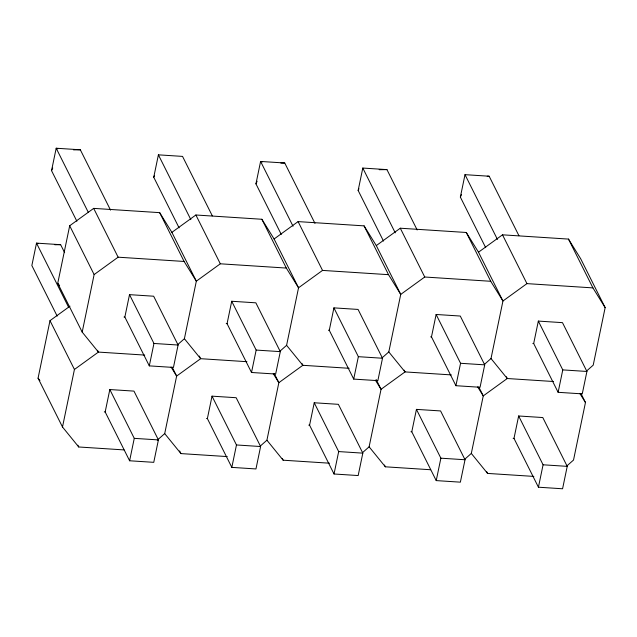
<?xml version="1.0" encoding="UTF-8"?>
<svg xmlns="http://www.w3.org/2000/svg" width="637" height="637" viewBox="0 0 637 637"><rect width="100%" height="100%" fill="white"/><g stroke="black" fill="none" stroke-linecap="round" stroke-linejoin="round"><path stroke-width="0.96" d="M76.87 221.23L51.541 170.644L56.191 148.23L80.334 149.791L110.551 210.138M124.048 449.913L78.741 446.983L62.498 426.997L38.061 378.195L49.997 320.658L69.99 306.174M144.726 355.08L98.432 352.086L82.189 332.1L57.744 283.298L69.688 225.761L93.679 208.379L159.672 212.647L171.886 232.37L196.331 281.18L184.396 338.717L177.739 344.593M62.498 426.997L74.433 369.46L49.997 320.658M82.189 332.1L94.125 274.571L69.688 225.761M179.077 227.839L153.748 177.253L158.398 154.839L182.54 156.399L212.312 215.855M105.169 411.964L109.827 389.549L133.969 391.11L158.406 439.912L153.756 462.335L129.614 460.774L105.169 411.964L104.325 411.908M124.86 317.067L129.51 294.652L153.652 296.213L178.097 345.023L173.447 367.438L149.305 365.877L124.86 317.067L124.016 317.011M129.614 460.774L134.264 438.352L109.827 389.549M149.305 365.877L153.955 343.462L129.51 294.652M157.307 440.143L164.704 433.606L176.64 376.077L172.197 367.199M207.375 418.573L212.025 396.158L236.168 397.719L260.613 446.529L255.963 468.943L231.82 467.383L207.375 418.573L206.531 418.517M227.067 323.676L231.717 301.261L255.859 302.822L280.304 351.632L275.654 374.046L251.511 372.486L227.067 323.676L226.223 323.62M281.275 234.448L255.947 183.862L260.597 161.448L284.747 163.008L314.965 223.356M231.82 467.383L236.47 444.96L212.025 396.158M251.511 372.486L256.162 350.071L231.717 301.261M260.254 446.099L266.911 440.215L278.847 382.686L274.404 373.808M279.938 351.202L286.594 345.326L298.538 287.789L274.093 238.979L261.879 219.263L195.885 214.995L171.886 232.37M383.482 241.057L358.153 190.471L362.803 168.057L386.946 169.617L417.163 229.965M309.582 425.182L314.232 402.767L338.374 404.328L362.819 453.138L358.169 475.552L334.027 473.992L309.582 425.182L308.738 425.126M329.273 330.285L333.923 307.87L358.066 309.431L382.511 358.241L377.852 380.655L353.71 379.095L329.273 330.285L328.429 330.229M334.027 473.992L338.677 451.577L314.232 402.767M353.71 379.095L358.36 356.68L333.923 307.87M362.453 452.708L369.11 446.824L381.053 389.295L376.164 379.533M382.144 357.811L388.801 351.935L400.737 294.398L376.3 245.587L364.077 225.872L298.092 221.604L274.093 238.979M485.689 247.666L460.36 197.088L465.01 174.665L489.152 176.226L518.924 235.682M411.789 431.79L416.439 409.376L440.581 410.937L465.026 459.747L460.368 482.161L436.226 480.601L411.789 431.79L410.945 431.735M431.48 336.893L436.13 314.479L460.272 316.04L484.709 364.85L480.059 387.264L455.917 385.703L431.48 336.893L430.628 336.846M436.226 480.601L440.876 458.186L416.439 409.376M455.917 385.703L460.567 363.289L436.13 314.479M464.66 459.317L471.316 453.433L483.252 395.903L478.809 387.025M484.351 364.42L491.008 358.543L502.943 301.006L478.506 252.196L466.284 232.481L400.291 228.213L376.3 245.587M513.995 438.399L518.645 415.985L542.788 417.546L567.225 466.356L562.575 488.77L538.432 487.209L513.995 438.399L513.151 438.344M533.679 343.502L538.337 321.088L562.479 322.648L586.916 371.459L582.266 393.873L558.123 392.312L533.679 343.502L532.835 343.454M538.432 487.209L543.082 464.795L518.645 415.985M558.123 392.312L562.774 369.898L538.337 321.088M581.016 393.634L585.459 402.512L573.523 460.049L566.866 465.926M478.506 252.196L502.497 234.822L568.491 239.09L580.713 258.805L605.15 307.615L593.214 365.152L586.558 371.029M51.541 170.644L52.72 168.025M153.748 177.253L154.528 175.509M255.947 183.862L257.125 181.242M358.153 190.471L358.942 188.727M460.36 197.088L461.538 194.46M94.125 274.571L118.124 257.189L184.109 261.457L196.331 281.18L220.322 263.798L286.316 268.066L298.538 287.789L322.529 270.407L388.522 274.674L400.737 294.398L424.736 277.015L490.729 281.283L502.943 301.006L526.942 283.624L592.928 287.892L605.15 307.615M74.433 369.46L98.432 352.086L97.541 350.31M246.925 361.689L200.639 358.695L176.64 376.077L171.042 367.031M73.534 149.87L80.334 149.791M280.853 163.056L284.747 163.008M379.174 169.705L386.946 169.617M487.209 176.25L489.152 176.226M54.814 244.751L60.642 244.688L64.64 252.674M60.642 244.688L36.5 243.127L31.85 265.541L57.179 316.127M153.955 343.462L178.097 345.023M256.162 350.071L280.304 351.632M358.36 356.68L382.511 358.241M460.567 363.289L484.709 364.85M562.774 369.898L586.916 371.459M349.132 368.297L302.838 365.304L278.847 382.686L273.249 373.64M451.338 374.906L405.044 371.912L381.053 389.295L375.448 380.257M553.545 381.515L507.251 378.521L483.252 395.903L477.654 386.866M134.264 438.352L158.406 439.912M236.47 444.96L260.613 446.529M338.677 451.577L362.819 453.138M440.876 458.186L465.026 459.747M543.082 464.795L567.225 466.356M164.704 433.606L180.948 453.592L227.242 456.586M266.911 440.215L283.154 460.201L329.44 463.195M369.11 446.824L385.353 466.81L430.66 469.74M471.316 453.433L487.56 473.418L533.854 476.412M262.165 162.053L260.597 161.448L293.044 226.231M57.76 148.835L56.191 148.23L88.185 212.121M38.069 243.724L36.5 243.127L68.493 307.018M491.008 358.543L507.251 378.521L506.359 376.746M388.801 351.935L405.044 371.912L404.161 370.137M286.594 345.326L302.838 365.304L301.954 363.528M184.396 338.717L200.639 358.695M57.744 283.298L59.623 285.599M38.061 378.195L39.932 380.496M579.861 393.475L585.459 402.512M568.491 239.09L592.928 287.892M502.497 234.822L526.942 283.624M465.01 174.665L497.449 239.448M466.284 232.481L490.729 281.283M400.291 228.213L424.736 277.015M362.803 168.057L395.243 232.839M364.077 225.872L388.522 274.674M486.676 471.643L487.56 473.418M298.092 221.604L322.529 270.407M261.879 219.263L286.316 268.066M384.469 465.034L385.353 466.81M195.885 214.995L220.322 263.798M158.398 154.839L190.837 219.622M159.672 212.647L184.109 261.457M282.263 458.425L283.154 460.201M199.301 356.035L200.193 357.803M93.679 208.379L118.124 257.189M179.61 450.924L180.948 453.592M77.849 445.207L78.741 446.983"/></g></svg>
